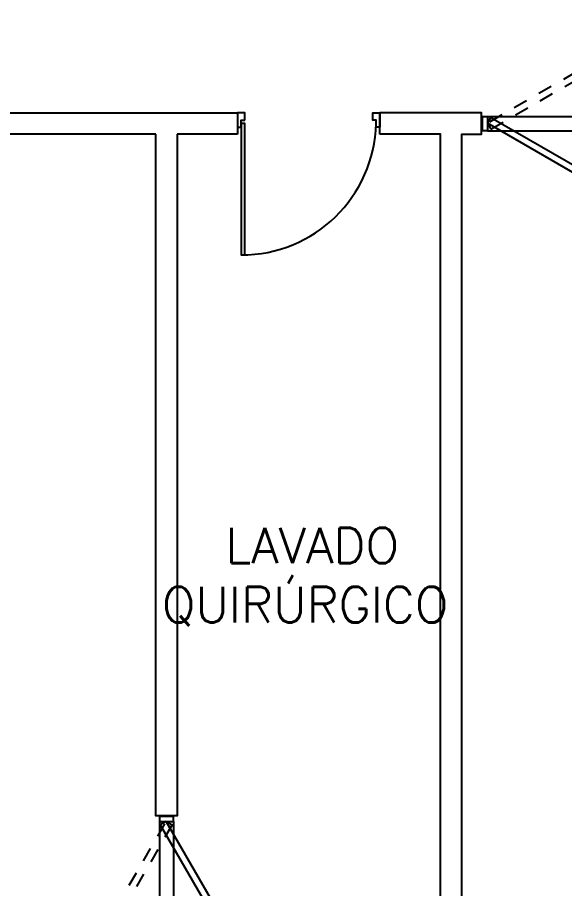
# Model space of a CAD drawing. Header units: metres. Extents: x -39 to 21688, y -24 to 9022.
# Drawn here: x 169.86 to 173.7, y 6.04 to 12.17 of the extents above; entities that cross this region are included whole.
import ezdxf

# ---------------------------------------------------------------- set-up
doc = ezdxf.new("R2010")
doc.units = ezdxf.units.M
doc.header["$MEASUREMENT"] = 0
doc.linetypes.add('HIDDEN2', pattern=[4.7625, 3.175, -1.5875])
doc.linetypes.add('HIDDEN4', pattern=[0.09375, 0.0625, -0.03125])
for name, color, linetype in [('AN-TEXTO', 3, 'Continuous'), ('AR-MUROS', 6, 'Continuous'), ('AR-PUERTAS', 2, 'Continuous')]:
    doc.layers.add(name, color=color, linetype=linetype)
doc.styles.add('REGULAR-2.5', font='romans.shx', dxfattribs={"height": 2.5})

# ---------------------------------------------------------------- blocks, each defined once
blk = doc.blocks.new('AR-PUERTA 1')
at = {"layer": 'AR-PUERTAS', "linetype": 'Continuous'}
for points in [[(0.9542, 0.0333), (0.9542, 0.9576), (0.9292, 0.9576), (0.9292, 0.0333)], [(0.0042, 0.0583), (0.0042, 0.0083), (0.0291, 0.0083), (0.0291, -0.0416), (-0.0208, -0.0416), (-0.0208, 0.0583)], [(0.9292, 0.0083), (0.9292, -0.0416), (0.9792, -0.0416), (0.9792, 0.0583), (0.9542, 0.0583), (0.9542, 0.0083)]]:
    blk.add_lwpolyline(points, close=True, dxfattribs=at)
blk.add_arc((0.9542, 0.0083), 0.9493, 89.99887, 178.49317, dxfattribs=at)
blk = doc.blocks.new('AR-PUERTA DE DOBLE BATEO')
at = {"layer": 'AR-PUERTAS', "linetype": 'HIDDEN2'}
for p, q in [((-0.05, 0.9527), (-0.05, 0.0352)), ((0.05, 0.9527), (0.05, 0.0352)), ((-0.05, -0.9648), (-0.05, -0.0473)), ((0.05, -0.9648), (0.05, -0.0473))]:
    blk.add_line(p, q, dxfattribs=at)
at = {"layer": 'AR-PUERTAS'}
for points in [[(0.05, 0.9878), (-0.05, 0.9878), (-0.05, 0.9527), (0.05, 0.9527)], [(-0.04, 0.9878), (-0.04, 0.9939), (0.04, 0.9939), (0.04, 0.9878)], [(0.4565, 0.1581), (-0.0023, 0.9527), (-0.0436, 0.9288), (0.4151, 0.1342)], [(0.05, 0.0352), (-0.05, 0.0352), (-0.05, 0), (0.05, 0)], [(-0.04, -0.0061), (-0.04, 0), (0.04, 0), (0.04, -0.0061)], [(0.05, -0.0473), (-0.05, -0.0473), (-0.05, -0.0122), (0.05, -0.0122)], [(-0.04, -0.0061), (-0.04, -0.0122), (0.04, -0.0122), (0.04, -0.0061)], [(0.4565, -0.1703), (-0.0023, -0.9648), (-0.0436, -0.941), (0.4151, -0.1464)], [(0.05, -1), (-0.05, -1), (-0.05, -0.9648), (0.05, -0.9648)], [(-0.04, -1), (-0.04, -1.0061), (0.04, -1.0061), (0.04, -1)]]:
    blk.add_lwpolyline(points, close=True, dxfattribs=at)
at = {"layer": 'AR-PUERTAS', "color": 1, "linetype": 'HIDDEN4'}
for points in [[(-0.461, 0.1581), (-0.0023, 0.9527), (0.0391, 0.9288), (-0.4197, 0.1342)], [(-0.461, -0.1703), (-0.0023, -0.9648), (0.0391, -0.941), (-0.4197, -0.1464)]]:
    blk.add_lwpolyline(points, close=True, dxfattribs=at)
for centre, start, end in [((-0.0023, 0.9627), 243.65227, 296.34776), ((-0.0023, -0.9748), 63.65227, 116.34776)]:
    blk.add_arc(centre, 0.9278, start, end, dxfattribs=at)

msp = doc.modelspace()

# ---------------------------------------------------------------- linework, layer by layer
at = {"layer": 'AR-MUROS'}
for p, q in [((171.40566, 11.5001), (171.40566, 11.3501)), ((172.40566, 11.3501), (172.40566, 11.5001)), ((171.40566, 11.3501), (170.98066, 11.3501))]:
    msp.add_line(p, q, dxfattribs=at)
for points in [[(170.83066, 11.3501), (165.94649, 11.3501), (165.94649, 11.5001), (171.40566, 11.5001)], [(172.98066, 4.3001), (172.98066, 11.3501), (173.1208, 11.3501), (173.1208, 11.5001), (172.40566, 11.5001)], [(170.98066, 11.3501), (170.98066, 6.55729), (170.83066, 6.55729), (170.83066, 11.3501)], [(172.83066, 4.3001), (172.83066, 11.3501), (172.40566, 11.3501)]]:
    msp.add_lwpolyline(points, dxfattribs=at)
at = {"layer": 'AR-PUERTAS'}
msp.add_circle((164.88265, 27.62249), 40.08066, dxfattribs=at)

# ---------------------------------------------------------------- block references
at = {"layer": 'AR-MUROS', "rotation": 180}
msp.add_blockref('AR-PUERTA 1', (172.38484, 11.45846), dxfattribs=at)
at = {"layer": 'AR-PUERTAS'}
for p, rotation in [((174.12688, 11.4251), 270.0000135837768), ((170.90565, 5.56337), 1.358377682926622e-05)]:
    msp.add_blockref('AR-PUERTA DE DOBLE BATEO', p, dxfattribs=dict(at, rotation=rotation))

# ---------------------------------------------------------------- texts
at = {"layer": 'AN-TEXTO', "insert": (171.27574, 8.58294), "char_height": 0.25, "attachment_point": 1, "style": 'REGULAR-2.5'}
msp.add_mtext_dynamic_manual_height_columns('\\pi0.04342;LAVADO\\P\\pi-0.40301;QUIRÚRGICO', width=1.3606531, gutter_width=1.25, heights=[0], dxfattribs=at)

doc.saveas('drawing.dxf')
